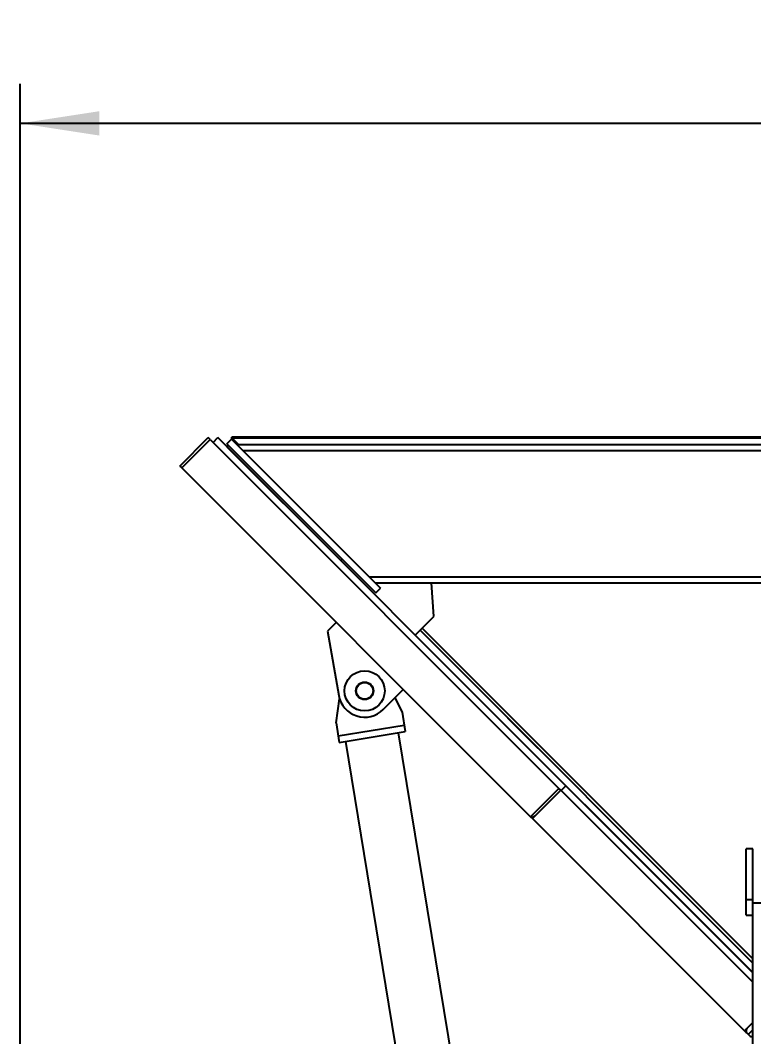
# Model space of a CAD drawing. Header units: millimetres. Extents: x 1293 to 41893, y 1011 to 26911.
# Drawn here: x 23098 to 24026, y 8007 to 9293 of the extents above; entities that cross this region are included whole.
import ezdxf

# ---------------------------------------------------------------- set-up
doc = ezdxf.new("R2010")
doc.units = ezdxf.units.MM
doc.header["$LTSCALE"] = 50
doc.layers.add('CAPA_1', color=7, linetype='Continuous')
doc.styles.add('SLDTEXTSTYLE0', font='TXT', dxfattribs={"width": 0.75})
doc.dimstyles.new('SLDDIMSTYLE0', dxfattribs={"dimtxt": 100, "dimasz": 100, "dimexe": 0, "dimexo": 0.0625, "dimgap": 25, "dimtad": 2, "dimdec": 0, "dimlfac": 1.5, "dimrnd": 1e-09, "dimzin": 12, "dimdsep": 46, "dimtxsty": 'SLDTEXTSTYLE0', "dimsah": 1, "dimcen": 0.09, "dimadec": 0, "dimazin": 3, "dimtfac": 1, "dimtdec": 0, "dimtofl": 0, "dimtmove": 0, "dimatfit": 3, "dimfxl": 1, "dimfrac": 2, "dimtolj": 1, "dimtzin": 12, "dimarcsym": 0})

# ---------------------------------------------------------------- blocks, each defined once
blk = doc.blocks.new('_D_28')
at = {"layer": 'CAPA_1', "transparency": 16777216}
for p, q in [((23097.9, 7145), (23097.9, 9212.3)), ((25942.5, 7145), (25942.5, 9212.3)), ((25942.5, 9162.3), (23097.9, 9162.3))]:
    blk.add_line(p, q, dxfattribs=at)
for points in [[(23097.9, 9162.3), (23197.9, 9146.9), (23197.9, 9177.7)], [(25942.5, 9162.3), (25842.5, 9177.7), (25842.5, 9146.9)]]:
    blk.add_solid(points, dxfattribs=at)
at = {"layer": 'CAPA_1', "transparency": 16777216, "insert": (24372.4, 9291.2), "char_height": 100, "attachment_point": 1, "style": 'SLDTEXTSTYLE0'}
blk.add_mtext('4267', dxfattribs=at)

msp = doc.modelspace()

# ---------------------------------------------------------------- linework, layer by layer
at = {"color": 7, "linetype": 'Continuous', "lineweight": 25}
for p, q in [((23299.8675411, 8728.7272738), (23335.7885656, 8764.6482983)), ((23302.0664753, 8726.5283396), (23337.9874998, 8762.4493641)), ((23337.9874998, 8762.4493641), (23335.7885656, 8764.6482983)), ((23337.9874998, 8762.4493641), (23779.5137182, 8320.9231457)), ((23341.775403, 8758.6614609), (23347.7622404, 8764.6482983)), ((23788.2023549, 8324.2081838), (23347.7622404, 8764.6482983)), ((23359.0442882, 8756.7169172), (23365.0311257, 8762.7037547)), ((23365.0311257, 8762.7037547), (23553.592934, 8574.1419463)), ((23366.4705984, 8764.6027349), (23365.3979293, 8765.6463094)), ((23365.3979293, 8765.6463094), (25674.9541303, 8765.6463094)), ((23365.9324146, 8764.6027349), (23365.3979293, 8765.6463094)), ((23374.117147, 8755.8835172), (23365.3979293, 8764.6027349)), ((23365.3979293, 8764.6027349), (25674.9541303, 8764.6027349)), ((23365.3979293, 8762.336951), (23365.3979293, 8764.6027349)), ((23359.0442882, 8756.7169172), (23547.6060966, 8568.1551089)), ((23359.4110919, 8753.173629), (23360.9993342, 8754.7618713)), ((23359.4110919, 8753.173629), (23503.4128234, 8609.1718975)), ((23371.8513631, 8755.8835172), (25671.8513631, 8755.8835172)), ((23379.3020298, 8748.4328505), (25664.4006965, 8748.4328505)), ((23299.8675411, 8728.7272738), (23301.7853523, 8726.8094626)), ((23301.7853523, 8726.8094626), (23743.5926937, 8285.0021213)), ((23505.0010657, 8610.7601398), (23503.3257323, 8609.0848064)), ((23539.3220298, 8588.4128505), (25504.3806965, 8588.4128505)), ((23546.7726965, 8580.9621838), (25496.9300298, 8580.9621838)), ((23621.1768625, 8538.3741283), (23618.1244062, 8580.9621838)), ((23547.6060966, 8568.1551089), (23553.592934, 8574.1419463)), ((23497.6806631, 8530.9141518), (23486.4612355, 8519.6947242)), ((23597.6066364, 8514.8039023), (23621.1768625, 8538.3741283)), ((23486.4612355, 8519.6947242), (23500.7743122, 8438.4842825)), ((23597.6937275, 8514.8909934), (24024.8260298, 8087.7586911)), ((24024.8260298, 8099.7323659), (23603.6805649, 8520.8778308)), ((24024.8260298, 8105.1746344), (23606.4016991, 8523.598965)), ((23522.4848643, 8444.2470727), (23523.018199, 8444.2470727)), ((23522.4849891, 8444.2132072), (23523.0183301, 8444.2132072)), ((23523.4053215, 8447.1074463), (23522.8527613, 8447.1074463)), ((23522.8617547, 8441.4009142), (23523.4148027, 8441.4009142)), ((23543.7882073, 8441.4009142), (23544.3412553, 8441.4009142)), ((23544.3502487, 8447.1074463), (23543.7976885, 8447.1074463)), ((23544.1846799, 8444.2132072), (23544.7180208, 8444.2132072)), ((23544.184811, 8444.2470727), (23544.7181457, 8444.2470727)), ((23557.1719137, 8420.6997748), (23582.5334769, 8446.061338)), ((23497.3590296, 8403.7288075), (23501.8159433, 8434.2311977)), ((23571.8070962, 8435.3349574), (23580.9066145, 8417.4490666)), ((23580.9066145, 8417.4490666), (23584.9794788, 8392.6479332)), ((23714.2053631, 8410.3530326), (23752.8133631, 8371.7450326)), ((23497.3590296, 8403.7288075), (23501.431894, 8378.927674)), ((23500.0598681, 8387.2824325), (23583.6074529, 8401.0026916)), ((23501.431894, 8378.927674), (23584.9794788, 8392.6479332)), ((23791.023255, 7085.7262403), (23576.6247203, 8391.2759072)), ((23722.4155087, 7085.5262403), (23509.7866525, 8380.2996999)), ((23743.5926937, 8285.0021213), (23779.5137182, 8320.9231457)), ((23781.804912, 8318.6319519), (23779.5137182, 8320.9231457)), ((23782.2155175, 8318.2213464), (23788.2023549, 8324.2081838)), ((24024.8260298, 8087.584509), (23788.2023549, 8324.2081838)), ((23745.8838875, 8282.7109274), (23781.804912, 8318.6319519)), ((23781.804912, 8318.6319519), (24024.8260298, 8075.6108341)), ((23743.5926937, 8285.0021213), (23745.8838875, 8282.7109274)), ((24015.9841096, 8012.6107053), (23745.8838875, 8282.7109274)), ((24024.8260298, 8244.4269069), (24016.3593631, 8244.4269069)), ((24016.3593631, 8160.2935736), (24016.3593631, 8244.4269069)), ((24024.8260298, 7831.1769069), (24024.8260298, 8244.4269069)), ((24016.3593631, 8180.2935736), (24024.8260298, 8180.2935736)), ((24024.8260298, 8176.0602403), (25015.5260298, 8176.0602403)), ((24016.3593631, 8160.2935736), (24024.8260298, 8160.2935736)), ((24014.4578691, 8014.1369459), (24024.8260298, 8024.5051066)), ((24015.9841096, 8012.6107053), (24016.7490629, 8011.845752)), ((24016.7490629, 8011.845752), (24016.8320872, 8011.9287763)), ((24018.9479971, 8009.6468178), (24024.8260298, 8015.5248505)), ((24017.448893, 8011.1459219), (24020.4471012, 8008.1477137))]:
    msp.add_line(p, q, dxfattribs=at)
at = {"color": 7, "linetype": 'Continuous', "lineweight": 25, "flags": 128}
for points in [[(23302.1494996, 8726.6113639), (23302.0076367, 8726.7021216), (23301.3666452, 8727.2281697)], [(23748.8749115, 8285.7019514), (23748.2620654, 8285.1477579), (23747.614118, 8284.6735142), (23746.9559697, 8284.2974454), (23746.3129126, 8284.0340036), (23745.7096592, 8283.8933126), (23745.169392, 8283.8807792), (23744.7128734, 8283.9968849), (23744.3576469, 8284.237168)], [(24015.9841096, 8012.6107053), (24015.7438266, 8012.9659317), (24015.6277208, 8013.4224504), (24015.6402542, 8013.9627175), (24015.7809452, 8014.565971), (24016.0443871, 8015.209028), (24016.4204559, 8015.8671764), (24016.8946995, 8016.5151237), (24017.448893, 8017.1279698)]]:
    msp.add_lwpolyline(points, dxfattribs=at)
at = {"color": 7, "linetype": 'Continuous', "lineweight": 25}
for radius in [25.4, 11.1166667, 10.5833333]:
    msp.add_circle((23533.601505, 8444.271113), radius, dxfattribs=at)
for centre, radius, start, end in [((23533.6016876, 8444.2700009), 33.3333333, 189.9955418681, 315), ((24020.439917, 8014.1369459), 4.2299467, 135, 225), ((24023.4381252, 8011.1387377), 4.2299467, 225, 289.154340939)]:
    msp.add_arc(centre, radius, start, end, dxfattribs=at)

# ---------------------------------------------------------------- dimensions: what is measured, and where the dimension line sits
at = {"layer": 'CAPA_1'}
dim = msp.add_linear_dim(base=(23097.8900298, 9162.2750488), p1=(25942.4620298, 7081.4622403), p2=(23097.8900298, 7081.4622403), dimstyle='SLDDIMSTYLE0', dxfattribs=at)
dim.commit()
dim.dimension.update_dxf_attribs({"geometry": '_D_28', "text_midpoint": (24520.1760298, 9162.2750488), "dimtype": 160})

doc.saveas('drawing.dxf')
